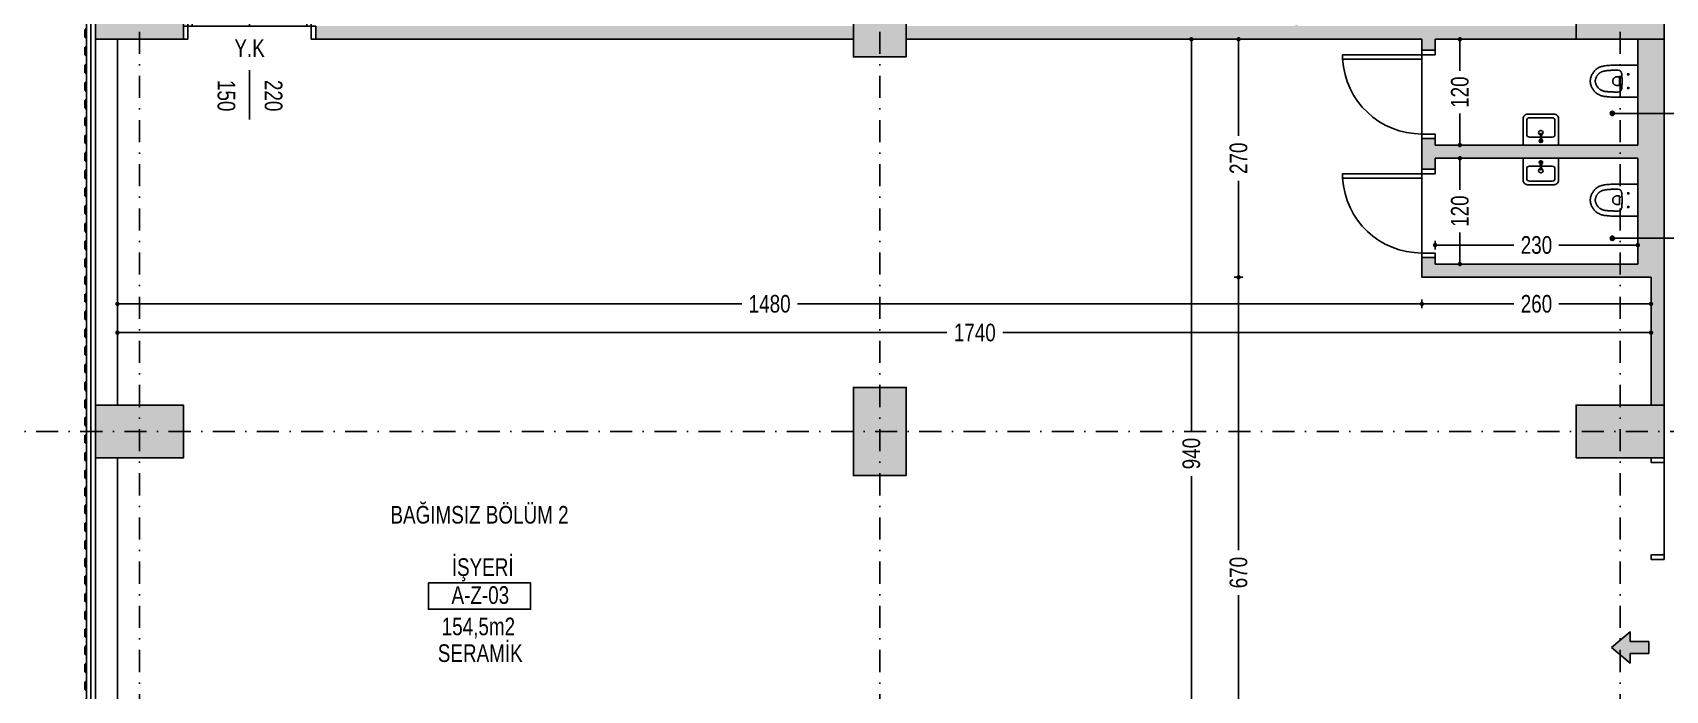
# Model space of a CAD drawing. Header units: centimetres. Extents: x 26569 to 160723, y -3143 to 14565.
# Drawn here: x 50768 to 52621, y 1745 to 2491 of the extents above; entities that cross this region are included whole.
import ezdxf
from ezdxf.enums import TextEntityAlignment as Align

# ---------------------------------------------------------------- set-up
doc = ezdxf.new("R2010")
doc.units = ezdxf.units.CM
doc.header["$LTSCALE"] = 100
doc.linetypes.add('DASHDOT2', pattern=[0.5, 0.25, -0.125, 0, -0.125])
for name, color, linetype in [('A-ANNO-DIMS', 187, 'Continuous'), ('A-ANNO-GRID', 155, 'DASHDOT2'), ('A-ANNO-IDEN', 50, 'Continuous'), ('A-ANNO-TEXT', 50, 'Continuous'), ('A-DOOR', 193, 'Continuous'), ('A-ELEV-01', 255, 'Continuous'), ('A-ELEV-03', 251, 'Continuous'), ('A-FLOR-FIXT', 146, 'Continuous'), ('A-GLAZ-FRME', 12, 'Continuous'), ('A-GLAZ-FULL', 130, 'Continuous'), ('A-WALL', 134, 'Continuous'), ('A-WALL-HTCH', 8, 'Continuous'), ('A-WALL-INSL', 249, 'Continuous'), ('A-WALL-SNWPNL', 200, 'Continuous'), ('A-WALL-STEL', 202, 'Continuous'), ('S-CONC', 5, 'Continuous'), ('S-HTCH', 8, 'Continuous')]:
    doc.layers.add(name, color=color, linetype=linetype)
doc.styles.add('Fields_100', font='act_simplex.shx', dxfattribs={"width": 0.8, "height": 20})
doc.linetypes.add('BATTING', pattern='A,0.00254,-2.54,[134,ltypeshp.shx,S=2.54,R=0,X=-2.54,Y=0],-5.08,[134,ltypeshp.shx,S=2.54,R=180,X=2.54,Y=0],-2.54', length=10.16254)
doc.dimstyles.new('FIELDS_100', dxfattribs={"dimscale": 0, "dimtxt": 20, "dimasz": 5, "dimexe": 5, "dimexo": 5, "dimgap": 5, "dimtad": 0, "dimdec": 0, "dimzin": 0, "dimdsep": 46, "dimtxsty": 'Fields_100', "dimblk": 'DOT', "dimcen": 0.09, "dimclrt": 50, "dimadec": 0, "dimazin": 0, "dimtfac": 1, "dimtdec": 0, "dimtix": 1, "dimtofl": 0, "dimtmove": 1, "dimatfit": 3, "dimfxl": 5, "dimfxlon": 1, "dimtolj": 1, "dimtzin": 0, "dimarcsym": 0})
pattern_1 = [(0, (47244.2896, 54361.0323), (3.175, 3.175), [3.175, -3.175])]

# ---------------------------------------------------------------- blocks, each defined once
blk = doc.blocks.new('_Dot')
at = {"color": 0, "linetype": 'ByBlock', "lineweight": -2}
blk.add_line((-0.5, 0), (-1, 0), dxfattribs=at)
at = {"color": 0, "linetype": 'ByBlock', "const_width": 0.5}
blk.add_lwpolyline([(-0.25, 0, 1), (0.25, 0, 1)], format="xyb", close=True, dxfattribs=at)
blk = doc.blocks.new('*D160')
at = {"layer": 'A-ANNO-DIMS', "color": 0, "lineweight": -2, "transparency": 16777216}
for p, q in [((49524.6, 7318.6), (49514.6, 7318.6)), ((49519.6, 7313.6), (49519.6, 4445.3)), ((49519.6, 1513.6), (49519.6, 4381.9)), ((49524.6, 1508.6), (49514.6, 1508.6))]:
    blk.add_line(p, q, dxfattribs=at)
at = {"layer": 'DEFPOINTS', "color": 0, "transparency": 16777216}
for p in [(49519.6, 7318.6), (50829.5, 7318.6), (50829.5, 1508.6)]:
    blk.add_point(p, dxfattribs=at)
at = {"layer": 'A-ANNO-DIMS', "color": 0, "lineweight": -2, "transparency": 16777216, "xscale": 5, "yscale": 5, "zscale": 5}
for p, rotation in [((49519.6, 7318.6), 90), ((49519.6, 1508.6), 270)]:
    blk.add_blockref('_Dot', p, dxfattribs=dict(at, rotation=rotation))
at = {"layer": 'A-ANNO-DIMS', "color": 50, "transparency": 16777216, "insert": (49519.6, 4413.6), "char_height": 20, "attachment_point": 5, "rotation": 90, "style": 'Fields_100'}
blk.add_mtext('\\A1;5810', dxfattribs=at)
blk = doc.blocks.new('Mahal kutusu_100')
at = {"color": 0}
blk.add_lwpolyline([(-58, 30), (58, 30), (58, 0), (-58, 0)], close=True, dxfattribs=at)
at = {"color": 0, "style": 'Fields_100', "width": 0.8}
for tag, p in [('MAHAL', (3.6, 37.9)), ('KOD', (0.9, 6.2)), ('ALAN', (-1.3, -29.4)), ('KAPLAMA', (0.8, -59.7))]:
    blk.add_attdef(tag, text='', height=20, dxfattribs=at).set_placement(p, align=Align.CENTER)
blk = doc.blocks.new('KLOZET')
at = {"linetype": 'Continuous'}
for p, q in [((-17.5, 36.9), (-17.3, 38.1)), ((-17.3, 38.1), (-17.1, 39.2)), ((-17.1, 39.2), (-16.8, 40.3)), ((-16.8, 40.3), (-16.5, 41.3)), ((-16.5, 41.3), (-16.1, 42.4)), ((-16.1, 42.4), (-15.7, 43.3)), ((-15.7, 43.3), (-15.3, 44.3)), ((-15.3, 44.3), (-14.8, 45.2)), ((-14.8, 45.2), (-14.3, 46)), ((-14.3, 46), (-13.7, 46.8)), ((-13.7, 46.8), (-13.1, 47.6)), ((-13.1, 47.6), (-12.4, 48.3)), ((-12.4, 48.3), (-11.7, 49)), ((-11.7, 49), (-11, 49.6)), ((-11.6, 37.3), (-11.7, 36.7)), ((-11.5, 37.7), (-11.6, 37.3)), ((-11.4, 38.2), (-11.5, 37.7)), ((-11.3, 38.6), (-11.4, 38.2)), ((-11.2, 39), (-11.3, 38.6)), ((-11.1, 39.4), (-11.2, 39)), ((-11, 39.8), (-11.1, 39.4)), ((-11, 49.6), (-10.3, 50.2)), ((-10.9, 40.2), (-11, 39.8)), ((-10.8, 40.5), (-10.9, 40.2)), ((-10.6, 40.8), (-10.8, 40.5)), ((-10.5, 41.1), (-10.6, 40.8)), ((-10.4, 41.4), (-10.5, 41.1)), ((-10.2, 41.7), (-10.4, 41.4)), ((-10.3, 50.2), (-9.6, 50.7)), ((-10.1, 42), (-10.2, 41.7)), ((-9.9, 42.2), (-10.1, 42)), ((-9.8, 42.5), (-9.9, 42.2)), ((-9.6, 42.7), (-9.8, 42.5)), ((-9.6, 50.7), (-8.8, 51.2)), ((-9.4, 43), (-9.6, 42.7)), ((-9.3, 43.2), (-9.4, 43)), ((-9.1, 43.5), (-9.3, 43.2)), ((-8.9, 43.7), (-9.1, 43.5)), ((-8.7, 44), (-8.9, 43.7)), ((-8.8, 51.2), (-8, 51.7)), ((-8.5, 44.2), (-8.7, 44)), ((-8.2, 44.4), (-8.5, 44.2)), ((-8, 44.7), (-8.2, 44.4)), ((-8, 51.7), (-7.2, 52.1)), ((-7.8, 44.9), (-8, 44.7)), ((-7.5, 45.1), (-7.8, 44.9)), ((-7.3, 45.3), (-7.5, 45.1)), ((-7, 45.5), (-7.3, 45.3)), ((-7.2, 52.1), (-6.4, 52.5)), ((-6.7, 45.8), (-7, 45.5)), ((-6.4, 46), (-6.7, 45.8)), ((-6.4, 52.5), (-5.6, 52.8)), ((-6.1, 46.2), (-6.4, 46)), ((-5.8, 46.4), (-6.1, 46.2)), ((-5.5, 46.5), (-5.8, 46.4)), ((-5.6, 52.8), (-4.8, 53.1)), ((-5.2, 46.7), (-5.5, 46.5)), ((-4.9, 46.9), (-5.2, 46.7)), ((-4.6, 47.1), (-4.9, 46.9)), ((-4.8, 53.1), (-4, 53.3)), ((-4.2, 47.2), (-4.6, 47.1)), ((-3.9, 47.3), (-4.2, 47.2)), ((-4, 53.3), (-3.2, 53.5)), ((-3.6, 47.5), (-3.9, 47.3)), ((-3.3, 47.6), (-3.6, 47.5)), ((-3, 47.7), (-3.3, 47.6)), ((-3.2, 53.5), (-2.3, 53.7)), ((-2.7, 47.8), (-3, 47.7)), ((-2.4, 47.9), (-2.7, 47.8)), ((-2.1, 48), (-2.4, 47.9)), ((-2.3, 53.7), (-1.5, 53.8)), ((-1.8, 48), (-2.1, 48)), ((-1.5, 48.1), (-1.8, 48)), ((-1.5, 53.8), (-0.7, 53.9)), ((-1.2, 48.1), (-1.5, 48.1)), ((-1, 48.2), (-1.2, 48.1)), ((-0.7, 48.2), (-1, 48.2)), ((-0.7, 53.9), (0, 53.9)), ((-0.5, 48.2), (-0.7, 48.2)), ((-0.2, 48.2), (-0.5, 48.2)), ((0, 48.2), (-0.2, 48.2)), ((0, 53.9), (0.7, 53.9)), ((0.5, 48.2), (0, 48.2)), ((1, 48.2), (0.5, 48.2)), ((0.7, 53.9), (1.5, 53.8)), ((1.5, 48.1), (1, 48.2)), ((1.5, 53.8), (2.3, 53.7)), ((2.1, 48), (1.5, 48.1)), ((2.6, 47.8), (2.1, 48)), ((2.3, 53.7), (3.2, 53.5)), ((3.2, 47.6), (2.6, 47.8)), ((3.2, 53.5), (4, 53.3)), ((3.7, 47.4), (3.2, 47.6)), ((4.3, 47.2), (3.7, 47.4)), ((4, 53.3), (4.8, 53.1)), ((4.9, 46.9), (4.3, 47.2)), ((4.8, 53.1), (5.6, 52.8)), ((5.4, 46.6), (4.9, 46.9)), ((6, 46.3), (5.4, 46.6)), ((5.6, 52.8), (6.4, 52.5)), ((6.5, 45.9), (6, 46.3)), ((6.4, 52.5), (7.2, 52.1)), ((7, 45.5), (6.5, 45.9)), ((7.5, 45.1), (7, 45.5)), ((7.2, 52.1), (8, 51.7)), ((8, 44.7), (7.5, 45.1)), ((8, 51.7), (8.8, 51.2)), ((8.4, 44.2), (8, 44.7)), ((8.9, 43.7), (8.4, 44.2)), ((8.8, 51.2), (9.6, 50.7)), ((9.3, 43.2), (8.9, 43.7)), ((9.6, 42.7), (9.3, 43.2)), ((9.6, 50.7), (10.3, 50.2)), ((10, 42.1), (9.6, 42.7)), ((10.3, 41.6), (10, 42.1)), ((10.3, 50.2), (11, 49.6)), ((10.6, 40.9), (10.3, 41.6)), ((10.8, 40.3), (10.6, 40.9)), ((11.1, 39.6), (10.8, 40.3)), ((11, 49.6), (11.7, 49)), ((11.3, 38.9), (11.1, 39.6)), ((11.4, 38.2), (11.3, 38.9)), ((11.6, 37.4), (11.4, 38.2)), ((11.7, 36.6), (11.6, 37.4)), ((11.7, 49), (12.4, 48.3)), ((12.4, 48.3), (13.1, 47.6)), ((13.1, 47.6), (13.7, 46.8)), ((13.7, 46.8), (14.3, 46)), ((14.3, 46), (14.8, 45.2)), ((14.8, 45.2), (15.3, 44.3)), ((15.3, 44.3), (15.7, 43.3)), ((15.7, 43.3), (16.1, 42.4)), ((16.1, 42.4), (16.5, 41.3)), ((16.5, 41.3), (16.8, 40.3)), ((16.8, 40.3), (17.1, 39.2)), ((17.1, 39.2), (17.3, 38.1)), ((17.3, 38.1), (17.5, 36.9)), ((-18.2, 23.7), (-18.1, 25.2)), ((-18.2, 22.2), (-18.2, 23.7)), ((-18.2, 20.6), (-18.2, 22.2)), ((-18.2, 17.4), (-18.2, 20.6)), ((-18.1, 28), (-18, 29.4)), ((-18.1, 26.6), (-18.1, 28)), ((-18.1, 25.2), (-18.1, 26.6)), ((-18, 30.7), (-17.9, 32)), ((-18, 29.4), (-18, 30.7)), ((-17.9, 32), (-17.8, 33.3)), ((-17.8, 33.3), (-17.7, 34.5)), ((-17.7, 34.5), (-17.6, 35.7)), ((-17.6, 35.7), (-17.5, 36.9)), ((-12.3, 27.9), (-12.4, 27)), ((-12.4, 27), (-12.4, 26.1)), ((-12.4, 26.1), (-12.4, 25.2)), ((-12.4, 25.2), (-12.4, 24.2)), ((-12.4, 24.2), (-12.4, 23.2)), ((-12.4, 23.2), (-12.4, 22.2)), ((-12.2, 31.1), (-12.3, 30.4)), ((-12.3, 30.4), (-12.3, 29.6)), ((-12.3, 29.6), (-12.3, 28.8)), ((-12.3, 28.8), (-12.3, 27.9)), ((-12.1, 32.6), (-12.2, 31.9)), ((-12.2, 31.9), (-12.2, 31.1)), ((-12, 33.9), (-12.1, 33.2)), ((-12.1, 33.2), (-12.1, 32.6)), ((-11.9, 35.1), (-12, 34.5)), ((-12, 34.5), (-12, 33.9)), ((-11.8, 35.7), (-11.9, 35.1)), ((-11.7, 36.7), (-11.8, 36.2)), ((-11.8, 36.2), (-11.8, 35.7)), ((-4.8, 24.3), (-4.9, 23.9)), ((-4.9, 23.9), (-4.9, 23.5)), ((-4.9, 23.5), (-4.8, 20.8)), ((-4.7, 25), (-4.8, 24.6)), ((-4.8, 24.6), (-4.8, 24.3)), ((-4.6, 25.3), (-4.7, 25)), ((-4.4, 25.6), (-4.6, 25.3)), ((-4.3, 25.9), (-4.4, 25.6)), ((-4.1, 26.2), (-4.3, 25.9)), ((-3.9, 26.5), (-4.1, 26.2)), ((-3.8, 26.8), (-3.9, 26.5)), ((-3.5, 27), (-3.8, 26.8)), ((-3.8, 20.8), (-2.1, 20.8)), ((-3.3, 27.2), (-3.5, 27)), ((-3.1, 27.4), (-3.3, 27.2)), ((-2.8, 27.6), (-3.1, 27.4)), ((-2.5, 27.8), (-2.8, 27.6)), ((-2.2, 28), (-2.5, 27.8)), ((-1.9, 28.1), (-2.2, 28)), ((-2.1, 20.8), (-0.4, 20.8)), ((-1.6, 28.2), (-1.9, 28.1)), ((-1.3, 28.3), (-1.6, 28.2)), ((-1, 28.4), (-1.3, 28.3)), ((-0.7, 28.5), (-1, 28.4)), ((-0.3, 28.5), (-0.7, 28.5)), ((-0.4, 20.8), (1.7, 20.8)), ((0, 28.5), (-0.3, 28.5)), ((0, 28.5), (0.3, 28.5)), ((0.3, 28.5), (0.7, 28.5)), ((0.7, 28.5), (1, 28.4)), ((1, 28.4), (1.3, 28.3)), ((1.3, 28.3), (1.6, 28.2)), ((1.6, 28.2), (1.9, 28.1)), ((1.7, 20.8), (3.4, 20.8)), ((1.9, 28.1), (2.2, 28)), ((2.2, 28), (2.5, 27.8)), ((2.5, 27.8), (2.8, 27.6)), ((2.8, 27.6), (3.1, 27.4)), ((3.1, 27.4), (3.3, 27.2)), ((3.3, 27.2), (3.5, 27)), ((3.4, 20.8), (3.8, 20.8)), ((3.5, 27), (3.8, 26.7)), ((3.8, 26.7), (4, 26.5)), ((4, 26.5), (4.1, 26.2)), ((4.1, 26.2), (4.3, 25.9)), ((4.3, 25.9), (4.5, 25.6)), ((4.5, 25.6), (4.6, 25.3)), ((4.6, 25.3), (4.7, 25)), ((4.7, 25), (4.8, 24.6)), ((4.8, 24.6), (4.8, 24.3)), ((4.8, 24.3), (4.9, 23.9)), ((4.9, 23.5), (4.8, 20.8)), ((4.9, 23.9), (4.9, 23.5)), ((11.8, 35.7), (11.7, 36.6)), ((11.9, 34.9), (11.8, 35.7)), ((12, 34), (11.9, 34.9)), ((12.1, 33.1), (12, 34)), ((12.2, 32.1), (12.1, 33.1)), ((12.2, 31.2), (12.2, 32.1)), ((12.3, 30.2), (12.2, 31.2)), ((12.3, 29.2), (12.3, 30.2)), ((12.3, 28.1), (12.3, 29.2)), ((12.4, 27), (12.3, 28.1)), ((12.4, 25.9), (12.4, 27)), ((12.4, 24.7), (12.4, 25.9)), ((12.4, 23.4), (12.4, 24.7)), ((12.4, 22.2), (12.4, 23.4)), ((17.5, 36.9), (17.6, 35.7)), ((17.6, 35.7), (17.7, 34.5)), ((17.7, 34.5), (17.8, 33.3)), ((17.8, 33.3), (17.9, 32)), ((17.9, 32), (18, 30.7)), ((18, 30.7), (18, 29.4)), ((18, 29.4), (18.1, 28)), ((18.1, 28), (18.1, 26.6)), ((18.1, 26.6), (18.1, 25.2)), ((18.1, 25.2), (18.2, 23.7)), ((18.2, 23.7), (18.2, 22.2)), ((18.2, 22.2), (18.2, 20.6)), ((18.2, 20.6), (18.2, 17.4)), ((-18.3, 0), (-18.2, 12.1)), ((-18.3, 0), (18.3, 0)), ((-18.2, 12.1), (-18.2, 17.4)), ((-9.2, 18.4), (-8.2, 18.3)), ((-8.2, 18.3), (-7.1, 18.2)), ((-7.1, 18.2), (-6.1, 18.1)), ((-6.1, 18.1), (-5.1, 18)), ((-5.1, 18), (-4.1, 18)), ((-4.1, 18), (-3.1, 17.9)), ((-3.1, 17.9), (-2, 17.9)), ((-2, 17.9), (-1, 17.9)), ((-1, 17.9), (0, 17.9)), ((0, 17.9), (1, 17.9)), ((1, 17.9), (2, 17.9)), ((2, 17.9), (3.1, 17.9)), ((3.1, 17.9), (4.1, 18)), ((4.1, 18), (5.1, 18)), ((5.1, 18), (6.1, 18.1)), ((6.1, 18.1), (7.1, 18.2)), ((7.1, 18.2), (8.2, 18.3)), ((8.2, 18.3), (9.2, 18.4)), ((18.2, 17.4), (18.2, 13.9)), ((18.2, 13.9), (18.3, 0))]:
    blk.add_line(p, q, dxfattribs=at)
at = {"lineweight": 0}
for p, q in [((-3.8, 20.8), (-4.8, 20.8)), ((3.8, 20.8), (4.8, 20.8))]:
    blk.add_line(p, q, dxfattribs=at)
at = {"ltscale": 3}
for p, q in [((-6.5, 10.9), (-9, 10.9)), ((-7.7, 12.2), (-7.7, 9.6)), ((9, 10.9), (6.5, 10.9)), ((7.7, 12.2), (7.7, 9.6))]:
    blk.add_line(p, q, dxfattribs=at)
at = {"linetype": 'Continuous'}
for centre in [(-7.7, 10.9), (7.7, 10.9)]:
    blk.add_circle(centre, 0.75, dxfattribs=at)
for centre, start, end in [((-8.7, 22.1), 179.5021, 262.9898), ((8.7, 22.1), 277.0095, 0.5028)]:
    blk.add_arc(centre, 3.72, start, end, dxfattribs=at)
blk = doc.blocks.new('KAPI_100')
at = {"layer": 'A-DOOR'}
blk.add_line((5, 15), (95, 15), dxfattribs=at)
blk.add_lwpolyline([(95, 15), (95, 105), (90, 105), (90, 15)], dxfattribs=at)
for points in [[(0, 0), (5, 0), (5, 15), (0, 15)], [(95, 0), (100, 0), (100, 15), (95, 15)]]:
    blk.add_lwpolyline(points, close=True, dxfattribs=at)
blk.add_arc((95, 15), 90, 93.1847, 180, dxfattribs=at)
blk = doc.blocks.new('KAPI 150')
at = {"layer": 'A-DOOR'}
blk.add_line((145, 15), (5, 15), dxfattribs=at)
for points in [[(5, 15), (5, 85), (10, 85), (10, 15)], [(145, 15), (145, 85), (140, 85), (140, 15)]]:
    blk.add_lwpolyline(points, dxfattribs=at)
for points in [[(5, 0), (0, 0), (0, 15), (5, 15)], [(150, 0), (145, 0), (145, 15), (150, 15)]]:
    blk.add_lwpolyline(points, close=True, dxfattribs=at)
for centre, start, end in [((5, 15), 0, 85.904), ((145, 15), 94.096, 180)]:
    blk.add_arc(centre, 70, start, end, dxfattribs=at)
blk = doc.blocks.new('AÇK_01')
at = {"color": 0}
blk.add_lwpolyline([(28, 0), (-28, 0)], dxfattribs=at)
at = {"color": 0, "style": 'Fields_100', "width": 0.8}
blk.add_attdef('A.Ç.K.01', text='', height=20, rotation=90, dxfattribs=at).set_placement((-53, 0), align=Align.MIDDLE_CENTER)
for tag, p in [('W', (1, 17.2)), ('H', (1, -36.3))]:
    blk.add_attdef(tag, text='', height=20, dxfattribs=at).set_placement(p, align=Align.CENTER)
blk = doc.blocks.new('*D272')
at = {"layer": 'A-ANNO-DIMS', "color": 0, "lineweight": -2, "transparency": 16777216}
for p, q in [((52141.5, 2483.6), (52131.5, 2483.6)), ((52136.5, 2478.6), (52136.5, 2374.2)), ((52136.5, 2218.6), (52136.5, 2323)), ((52141.5, 2213.6), (52131.5, 2213.6))]:
    blk.add_line(p, q, dxfattribs=at)
at = {"layer": 'DEFPOINTS', "color": 0, "transparency": 16777216}
for p in [(52344.5, 2483.6), (52136.5, 2213.6), (52344.5, 2213.6)]:
    blk.add_point(p, dxfattribs=at)
at = {"layer": 'A-ANNO-DIMS', "color": 0, "lineweight": -2, "transparency": 16777216, "xscale": 5, "yscale": 5, "zscale": 5}
for p, rotation in [((52136.5, 2483.6), 90), ((52136.5, 2213.6), 270)]:
    blk.add_blockref('_Dot', p, dxfattribs=dict(at, rotation=rotation))
at = {"layer": 'A-ANNO-DIMS', "color": 50, "transparency": 16777216, "insert": (52136.5, 2348.6), "char_height": 20, "attachment_point": 5, "rotation": 90, "style": 'Fields_100'}
blk.add_mtext('\\A1;270', dxfattribs=at)
blk = doc.blocks.new('*D273')
at = {"layer": 'A-ANNO-DIMS', "color": 0, "lineweight": -2, "transparency": 16777216}
for p, q in [((52141.5, 2213.6), (52131.5, 2213.6)), ((52136.5, 2208.6), (52136.5, 1904.2)), ((52136.5, 1548.6), (52136.5, 1853)), ((52141.5, 1543.6), (52131.5, 1543.6))]:
    blk.add_line(p, q, dxfattribs=at)
at = {"layer": 'DEFPOINTS', "color": 0, "transparency": 16777216}
for p in [(52344.5, 2213.6), (52136.5, 1543.6), (52519.5, 1543.6)]:
    blk.add_point(p, dxfattribs=at)
at = {"layer": 'A-ANNO-DIMS', "color": 0, "lineweight": -2, "transparency": 16777216, "xscale": 5, "yscale": 5, "zscale": 5}
for p, rotation in [((52136.5, 2213.6), 90), ((52136.5, 1543.6), 270)]:
    blk.add_blockref('_Dot', p, dxfattribs=dict(at, rotation=rotation))
at = {"layer": 'A-ANNO-DIMS', "color": 50, "transparency": 16777216, "insert": (52136.5, 1878.6), "char_height": 20, "attachment_point": 5, "rotation": 90, "style": 'Fields_100'}
blk.add_mtext('\\A1;670', dxfattribs=at)
blk = doc.blocks.new('*D79')
at = {"layer": 'A-ANNO-DIMS', "color": 0, "lineweight": -2, "transparency": 16777216}
for p, q in [((52088, 2483.6), (52078, 2483.6)), ((52083, 2478.6), (52083, 2039.2)), ((52083, 1548.6), (52083, 1988)), ((52088, 1543.6), (52078, 1543.6))]:
    blk.add_line(p, q, dxfattribs=at)
at = {"layer": 'DEFPOINTS', "color": 0, "transparency": 16777216}
for p in [(52344.5, 2483.6), (52083, 1543.6), (52519.5, 1543.6)]:
    blk.add_point(p, dxfattribs=at)
at = {"layer": 'A-ANNO-DIMS', "color": 0, "lineweight": -2, "transparency": 16777216, "xscale": 5, "yscale": 5, "zscale": 5}
for p, rotation in [((52083, 2483.6), 90), ((52083, 1543.6), 270)]:
    blk.add_blockref('_Dot', p, dxfattribs=dict(at, rotation=rotation))
at = {"layer": 'A-ANNO-DIMS', "color": 50, "transparency": 16777216, "insert": (52083, 2013.6), "char_height": 20, "attachment_point": 5, "rotation": 90, "style": 'Fields_100'}
blk.add_mtext('\\A1;940', dxfattribs=at)
blk = doc.blocks.new('*D221')
at = {"layer": 'A-ANNO-DIMS', "color": 0, "lineweight": -2, "transparency": 16777216}
for p, q in [((52359.5, 2245.1), (52359.5, 2255.1)), ((52364.5, 2250.1), (52448.9, 2250.1)), ((52584.5, 2250.1), (52500, 2250.1)), ((52589.5, 2245.1), (52589.5, 2255.1))]:
    blk.add_line(p, q, dxfattribs=at)
at = {"layer": 'DEFPOINTS', "color": 0, "transparency": 16777216}
for p in [(52589.5, 2250.1), (52359.5, 2228.6), (52589.5, 2228.6)]:
    blk.add_point(p, dxfattribs=at)
at = {"layer": 'A-ANNO-DIMS', "color": 0, "lineweight": -2, "transparency": 16777216, "xscale": 5, "yscale": 5, "zscale": 5, "rotation": 180}
blk.add_blockref('_Dot', (52359.5, 2250.1), dxfattribs=at)
at = {"layer": 'A-ANNO-DIMS', "color": 0, "lineweight": -2, "transparency": 16777216, "xscale": 5, "yscale": 5, "zscale": 5}
blk.add_blockref('_Dot', (52589.5, 2250.1), dxfattribs=at)
at = {"layer": 'A-ANNO-DIMS', "color": 50, "transparency": 16777216, "insert": (52474.5, 2250.1), "char_height": 20, "attachment_point": 5, "style": 'Fields_100'}
blk.add_mtext('\\A1;230', dxfattribs=at)
blk = doc.blocks.new('*D70')
at = {"layer": 'A-ANNO-DIMS', "color": 0, "lineweight": -2, "transparency": 16777216}
for p, q in [((52382.6, 2348.6), (52392.6, 2348.6)), ((52387.6, 2343.6), (52387.6, 2312.6)), ((52387.6, 2233.6), (52387.6, 2264.5)), ((52382.6, 2228.6), (52392.6, 2228.6))]:
    blk.add_line(p, q, dxfattribs=at)
at = {"layer": 'DEFPOINTS', "color": 0, "transparency": 16777216}
for p in [(52359.5, 2348.6), (52387.6, 2348.6), (52359.5, 2228.6)]:
    blk.add_point(p, dxfattribs=at)
at = {"layer": 'A-ANNO-DIMS', "color": 0, "lineweight": -2, "transparency": 16777216, "xscale": 5, "yscale": 5, "zscale": 5}
for p, rotation in [((52387.6, 2348.6), 90), ((52387.6, 2228.6), 270)]:
    blk.add_blockref('_Dot', p, dxfattribs=dict(at, rotation=rotation))
at = {"layer": 'A-ANNO-DIMS', "color": 50, "transparency": 16777216, "insert": (52387.6, 2288.6), "char_height": 20, "attachment_point": 5, "rotation": 90, "style": 'Fields_100'}
blk.add_mtext('\\A1;120', dxfattribs=at)
blk = doc.blocks.new('*D222')
at = {"layer": 'A-ANNO-DIMS', "color": 0, "lineweight": -2, "transparency": 16777216}
for p, q in [((52382.6, 2483.6), (52392.6, 2483.6)), ((52387.6, 2478.6), (52387.6, 2447.6)), ((52387.6, 2368.6), (52387.6, 2399.5)), ((52382.6, 2363.6), (52392.6, 2363.6))]:
    blk.add_line(p, q, dxfattribs=at)
at = {"layer": 'DEFPOINTS', "color": 0, "transparency": 16777216}
for p in [(52359.5, 2483.6), (52387.6, 2483.6), (52359.5, 2363.6)]:
    blk.add_point(p, dxfattribs=at)
at = {"layer": 'A-ANNO-DIMS', "color": 0, "lineweight": -2, "transparency": 16777216, "xscale": 5, "yscale": 5, "zscale": 5}
for p, rotation in [((52387.6, 2483.6), 90), ((52387.6, 2363.6), 270)]:
    blk.add_blockref('_Dot', p, dxfattribs=dict(at, rotation=rotation))
at = {"layer": 'A-ANNO-DIMS', "color": 50, "transparency": 16777216, "insert": (52387.6, 2423.6), "char_height": 20, "attachment_point": 5, "rotation": 90, "style": 'Fields_100'}
blk.add_mtext('\\A1;120', dxfattribs=at)
blk = doc.blocks.new('*D223')
at = {"layer": 'A-ANNO-DIMS', "color": 0, "lineweight": -2, "transparency": 16777216}
for p, q in [((52344.5, 2188.4), (52344.5, 2178.4)), ((52604.5, 2188.4), (52604.5, 2178.4)), ((52349.5, 2183.4), (52448.9, 2183.4)), ((52599.5, 2183.4), (52500, 2183.4))]:
    blk.add_line(p, q, dxfattribs=at)
at = {"layer": 'DEFPOINTS', "color": 0, "transparency": 16777216}
for p in [(52344.5, 2213.6), (52604.5, 2213.6), (52344.5, 2183.4)]:
    blk.add_point(p, dxfattribs=at)
at = {"layer": 'A-ANNO-DIMS', "color": 0, "lineweight": -2, "transparency": 16777216, "xscale": 5, "yscale": 5, "zscale": 5, "rotation": 180}
blk.add_blockref('_Dot', (52344.5, 2183.4), dxfattribs=at)
at = {"layer": 'A-ANNO-DIMS', "color": 0, "lineweight": -2, "transparency": 16777216, "xscale": 5, "yscale": 5, "zscale": 5}
blk.add_blockref('_Dot', (52604.5, 2183.4), dxfattribs=at)
at = {"layer": 'A-ANNO-DIMS', "color": 50, "transparency": 16777216, "insert": (52474.5, 2183.4), "char_height": 20, "attachment_point": 5, "style": 'Fields_100'}
blk.add_mtext('\\A1;260', dxfattribs=at)
blk = doc.blocks.new('*D224')
at = {"layer": 'A-ANNO-DIMS', "color": 0, "lineweight": -2, "transparency": 16777216}
for p, q in [((50864.5, 2188.4), (50864.5, 2178.4)), ((52344.5, 2188.4), (52344.5, 2178.4)), ((50869.5, 2183.4), (51572.8, 2183.4)), ((52339.5, 2183.4), (51636.1, 2183.4))]:
    blk.add_line(p, q, dxfattribs=at)
at = {"layer": 'DEFPOINTS', "color": 0, "transparency": 16777216}
for p in [(50864.5, 2483.6), (52344.5, 2213.6), (50864.5, 2183.4)]:
    blk.add_point(p, dxfattribs=at)
at = {"layer": 'A-ANNO-DIMS', "color": 0, "lineweight": -2, "transparency": 16777216, "xscale": 5, "yscale": 5, "zscale": 5, "rotation": 180}
blk.add_blockref('_Dot', (50864.5, 2183.4), dxfattribs=at)
at = {"layer": 'A-ANNO-DIMS', "color": 0, "lineweight": -2, "transparency": 16777216, "xscale": 5, "yscale": 5, "zscale": 5}
blk.add_blockref('_Dot', (52344.5, 2183.4), dxfattribs=at)
at = {"layer": 'A-ANNO-DIMS', "color": 50, "transparency": 16777216, "insert": (51604.5, 2183.4), "char_height": 20, "attachment_point": 5, "style": 'Fields_100'}
blk.add_mtext('\\A1;1480', dxfattribs=at)
blk = doc.blocks.new('*D71')
at = {"layer": 'A-ANNO-DIMS', "color": 0, "lineweight": -2, "transparency": 16777216}
for p, q in [((50864.5, 2155.8), (50864.5, 2145.8)), ((50869.5, 2150.8), (51805.6, 2150.8)), ((52599.5, 2150.8), (51868.9, 2150.8)), ((52604.5, 2155.8), (52604.5, 2145.8))]:
    blk.add_line(p, q, dxfattribs=at)
at = {"layer": 'DEFPOINTS', "color": 0, "transparency": 16777216}
for p in [(50864.5, 2483.6), (52604.5, 2213.6), (50864.5, 2150.8)]:
    blk.add_point(p, dxfattribs=at)
at = {"layer": 'A-ANNO-DIMS', "color": 0, "lineweight": -2, "transparency": 16777216, "xscale": 5, "yscale": 5, "zscale": 5, "rotation": 180}
blk.add_blockref('_Dot', (50864.5, 2150.8), dxfattribs=at)
at = {"layer": 'A-ANNO-DIMS', "color": 0, "lineweight": -2, "transparency": 16777216, "xscale": 5, "yscale": 5, "zscale": 5}
blk.add_blockref('_Dot', (52604.5, 2150.8), dxfattribs=at)
at = {"layer": 'A-ANNO-DIMS', "color": 50, "transparency": 16777216, "insert": (51837.2, 2150.8), "char_height": 20, "attachment_point": 5, "style": 'Fields_100'}
blk.add_mtext('\\A1;1740', dxfattribs=at)
blk = doc.blocks.new('*U24')
at = {"layer": 'A-WALL-SNWPNL'}
blk.add_lwpolyline([(50, 1), (42, 1), (40, -1), (32, -1), (30, 1), (22, 1), (20, -1), (12, -1), (10, 1), (2, 1), (0, -1), (-8, -1), (-10, 1), (-18, 1), (-20, -1), (-28, -1), (-30, 1), (-38, 1), (-40, -1), (-48, -1), (-50, 1)], dxfattribs=at)
blk = doc.blocks.new('*U25')
at = {"layer": 'A-WALL-STEL', "color": 0, "linetype": 'ByBlock', "lineweight": -2, "transparency": 16777216}
for p in [(0, 0), (100, 0), (200, 0), (300, 0), (400, 0), (500, 0), (600, 0), (700, 0), (800, 0), (900, 0), (1000, 0)]:
    blk.add_blockref('*U24', p, dxfattribs=at)

msp = doc.modelspace()

# ---------------------------------------------------------------- hatches: boundary and pattern name
at = {"layer": 'A-ANNO-IDEN'}
h = msp.add_hatch(color=256, dxfattribs=at)
h.dxf.hatch_style = 1
edge = h.paths.add_edge_path()
edge.add_arc((52560.62, 2399.46), 2.5, 180, 540)
h = msp.add_hatch(color=256, dxfattribs=at)
h.dxf.hatch_style = 1
edge = h.paths.add_edge_path()
edge.add_arc((52560.62, 2257.82), 2.5, 180, 540)
at = {"layer": 'A-ANNO-TEXT'}
h = msp.add_hatch(color=256, dxfattribs=at)
h.dxf.hatch_style = 1
h.paths.add_polyline_path([(52559.67, 1793.59), (52580.83, 1811.3), (52580.83, 1800.33), (52601.98, 1800.33), (52601.98, 1786.86), (52580.83, 1786.86), (52580.83, 1775.89)])
at = {"layer": 'A-WALL-HTCH'}
h = msp.add_hatch(dxfattribs=at)
h.set_pattern_fill('DASH', color=256)
h.set_pattern_definition(pattern_1)
h.paths.add_polyline_path([(51699.48, 2498.59), (51089.48, 2498.59), (51089.48, 2483.59), (51699.48, 2483.59)])
h = msp.add_hatch(dxfattribs=at)
h.set_pattern_fill('DASH', color=256)
h.set_pattern_definition(pattern_1)
edge = h.paths.add_edge_path()
edge.add_spline(control_points=[(52302.01, 2498.59), (52302.01, 2498.59), (52302.01, 2498.59), (52302.01, 2498.59)], knot_values=[0.3999836, 0.3999836, 0.3999836, 0.3999836, 0.4, 0.4, 0.4, 0.4], degree=3, periodic=0)
edge.add_spline(control_points=[(52302.01, 2498.59), (52302.01, 2498.59), (52302.01, 2498.59), (52283.39, 2498.59), (52283.39, 2498.59)], knot_values=[0.4, 0.4, 0.4, 0.4, 0.45, 0.5, 0.5, 0.5, 0.5], degree=3, periodic=0)
edge.add_spline(control_points=[(52283.39, 2498.59), (52283.39, 2498.59), (52283.39, 2498.59), (52264.76, 2498.59), (52264.76, 2498.59), (52264.76, 2498.59), (52264.76, 2498.59), (52264.76, 2498.59)], knot_values=[0.500001, 0.500001, 0.500001, 0.500001, 0.55, 0.6, 0.6, 0.6, 0.6012857, 0.6012857, 0.6012857, 0.6012857], degree=3, periodic=0)
edge.add_line((52267.06, 2498.59), (52203.83, 2498.59))
edge.add_spline(control_points=[(52195.42, 2498.59), (52195.42, 2498.58), (52195.42, 2498.57), (52195.42, 2498.57), (52195.42, 2498.57), (52203.83, 2498.57), (52203.83, 2498.57), (52203.83, 2498.57), (52203.83, 2498.57), (52203.83, 2500.32), (52203.83, 2500.32), (52203.83, 2500.32)], knot_values=[0.66667, 0.66667, 0.66667, 0.66667, 0.678686, 0.678686, 0.678686, 0.7620193, 0.8453526, 0.8453526, 0.8453526, 0.928686, 1.012016, 1.012016, 1.012016, 1.012016], degree=3, periodic=0)
edge.add_line((52198.16, 2498.57), (52121.28, 2498.57))
edge.add_spline(control_points=[(52123.54, 2498.59), (52123.54, 2498.58), (52123.54, 2498.57), (52123.54, 2498.57), (52123.54, 2498.57), (52115.12, 2498.57), (52115.12, 2498.57), (52115.12, 2498.57), (52115.12, 2498.57), (52115.12, 2500.32), (52115.12, 2500.32), (52115.12, 2500.32)], knot_values=[0.66667, 0.66667, 0.66667, 0.66667, 0.678686, 0.678686, 0.678686, 0.7620193, 0.8453526, 0.8453526, 0.8453526, 0.928686, 1.012016, 1.012016, 1.012016, 1.012016], degree=3, periodic=0)
edge.add_line((52115.12, 2498.57), (51759.48, 2498.59))
edge.add_line((51759.48, 2498.59), (51759.48, 2483.59))
edge.add_line((51759.48, 2483.59), (52344.48, 2483.59))
edge.add_line((52344.48, 2483.59), (52344.48, 2471.09))
edge.add_line((52344.48, 2471.09), (52359.48, 2471.09))
edge.add_line((52359.48, 2471.09), (52359.48, 2483.59))
edge.add_line((52359.48, 2483.59), (52519.48, 2483.59))
edge.add_line((52519.48, 2483.59), (52519.48, 2498.59))
edge.add_line((52519.48, 2498.59), (52302.01, 2498.59))
h = msp.add_hatch(dxfattribs=at)
h.set_pattern_fill('DASH', color=256)
h.set_pattern_definition([(0, (47244.2896, 54356.0323), (3.175, 3.175), [3.175, -3.175])])
h.paths.add_polyline_path([(52619.48, 2483.59), (52589.48, 2483.59), (52589.48, 2363.59), (52359.48, 2363.59), (52359.48, 2371.09), (52344.48, 2371.09), (52344.48, 2336.09), (52359.48, 2336.09), (52359.48, 2348.59), (52589.48, 2348.59), (52589.48, 2228.59), (52359.48, 2228.59), (52359.48, 2236.09), (52344.48, 2236.09), (52344.48, 2213.59), (52604.48, 2213.59), (52604.48, 2063.59), (52619.48, 2063.59), (52619.48, 2218.59)])
at = {"layer": 'S-HTCH'}
h = msp.add_hatch(dxfattribs=at)
h.set_pattern_fill('ANSI33', color=256)
h.set_pattern_definition([(45, (47244.2896, 5721.5606), (-4.490128, 4.490128), []), (45, (47248.78, 5721.5606), (-4.490128, 4.490128), [3.175, -1.5875])])
h.paths.add_polyline_path([(51759.48, 2938.59), (51699.48, 2938.59), (51699.48, 3038.59), (51759.48, 3038.59)])
h.paths.add_polyline_path([(50839.48, 2958.59), (50839.48, 3018.59), (50939.48, 3018.59), (50939.48, 2958.59)])
h.paths.add_polyline_path([(52519.48, 2958.59), (52519.48, 3018.59), (52619.48, 3018.59), (52619.48, 2958.59)])
h.paths.add_polyline_path([(51759.48, 1988.59), (51699.48, 1988.59), (51699.48, 2088.59), (51759.48, 2088.59)])
h.paths.add_polyline_path([(51759.48, 2463.59), (51699.48, 2463.59), (51699.48, 2563.59), (51759.48, 2563.59)])
h.paths.add_polyline_path([(51759.48, 3888.59), (51699.48, 3888.59), (51699.48, 3988.59), (51759.48, 3988.59)])
h.paths.add_polyline_path([(51759.48, 4363.59), (51699.48, 4363.59), (51699.48, 4463.59), (51759.48, 4463.59)])
h.paths.add_polyline_path([(51759.48, 4838.59), (51699.48, 4838.59), (51699.48, 4938.59), (51759.48, 4938.59)])
h.paths.add_polyline_path([(51759.48, 5788.59), (51699.48, 5788.59), (51699.48, 5888.59), (51759.48, 5888.59)])
h.paths.add_polyline_path([(51759.48, 6263.59), (51699.48, 6263.59), (51699.48, 6363.59), (51759.48, 6363.59)])
h.paths.add_polyline_path([(51759.48, 6738.59), (51699.48, 6738.59), (51699.48, 6838.59), (51759.48, 6838.59)])
h.paths.add_polyline_path([(50839.48, 1518.59), (50839.48, 1578.59), (50939.48, 1578.59), (50939.48, 1518.59)])
h.paths.add_polyline_path([(51679.48, 1518.59), (51679.48, 1578.59), (51779.48, 1578.59), (51779.48, 1518.59)])
h.paths.add_polyline_path([(52519.48, 1518.59), (52519.48, 1578.59), (52619.48, 1578.59), (52619.48, 1518.59)])
h.paths.add_polyline_path([(50839.48, 2008.59), (50839.48, 2068.59), (50939.48, 2068.59), (50939.48, 2008.59)])
h.paths.add_polyline_path([(52519.48, 2008.59), (52519.48, 2068.59), (52619.48, 2068.59), (52619.48, 2008.59)])
h.paths.add_polyline_path([(50839.48, 2483.59), (50839.48, 2543.59), (50939.48, 2543.59), (50939.48, 2483.59)])
h.paths.add_polyline_path([(52519.48, 2483.59), (52519.48, 2543.59), (52619.48, 2543.59), (52619.48, 2483.59)])
h.paths.add_polyline_path([(50839.48, 3433.59), (50839.48, 3493.59), (50939.48, 3493.59), (50939.48, 3433.59)])
h.paths.add_polyline_path([(51679.48, 3433.59), (51679.48, 3493.59), (51779.48, 3493.59), (51779.48, 3433.59)])
h.paths.add_polyline_path([(52519.48, 3433.59), (52519.48, 3493.59), (52619.48, 3493.59), (52619.48, 3433.59)])
h.paths.add_polyline_path([(50839.48, 3908.59), (50839.48, 3968.59), (50939.48, 3968.59), (50939.48, 3908.59)])
h.paths.add_polyline_path([(52519.48, 3908.59), (52519.48, 3968.59), (52619.48, 3968.59), (52619.48, 3908.59)])
h.paths.add_polyline_path([(50839.48, 4383.59), (50839.48, 4443.59), (50939.48, 4443.59), (50939.48, 4383.59)])
h.paths.add_polyline_path([(52519.48, 4383.59), (52519.48, 4443.59), (52619.48, 4443.59), (52619.48, 4383.59)])
h.paths.add_polyline_path([(50839.48, 4858.59), (50839.48, 4918.59), (50939.48, 4918.59), (50939.48, 4858.59)])
h.paths.add_polyline_path([(52519.48, 4858.59), (52519.48, 4918.59), (52619.48, 4918.59), (52619.48, 4858.59)])
h.paths.add_polyline_path([(50839.48, 5333.59), (50839.48, 5393.59), (50939.48, 5393.59), (50939.48, 5333.59)])
h.paths.add_polyline_path([(51679.48, 5333.59), (51679.48, 5393.59), (51779.48, 5393.59), (51779.48, 5333.59)])
h.paths.add_polyline_path([(52519.48, 5333.59), (52519.48, 5393.59), (52619.48, 5393.59), (52619.48, 5333.59)])
h.paths.add_polyline_path([(50839.48, 5808.59), (50839.48, 5868.59), (50939.48, 5868.59), (50939.48, 5808.59)])
h.paths.add_polyline_path([(52519.48, 5808.59), (52519.48, 5868.59), (52619.48, 5868.59), (52619.48, 5808.59)])
h.paths.add_polyline_path([(50839.48, 6283.59), (50839.48, 6343.59), (50939.48, 6343.59), (50939.48, 6283.59)])
h.paths.add_polyline_path([(52519.48, 6283.59), (52519.48, 6343.59), (52619.48, 6343.59), (52619.48, 6283.59)])
h.paths.add_polyline_path([(50839.48, 6758.59), (50839.48, 6818.59), (50939.48, 6818.59), (50939.48, 6758.59)])
h.paths.add_polyline_path([(52519.48, 6758.59), (52519.48, 6818.59), (52619.48, 6818.59), (52619.48, 6758.59)])
h.paths.add_polyline_path([(50839.48, 7248.59), (50839.48, 7308.59), (50939.48, 7308.59), (50939.48, 7248.59)])
h.paths.add_polyline_path([(51679.48, 7248.59), (51679.48, 7308.59), (51779.48, 7308.59), (51779.48, 7248.59)])
h.paths.add_polyline_path([(52519.48, 7248.59), (52519.48, 7308.59), (52619.48, 7308.59), (52619.48, 7248.59)])

# ---------------------------------------------------------------- linework, layer by layer
at = {"layer": 'A-ANNO-GRID'}
for p, q in [((50889.48, 8203.59), (50889.48, 1408.59)), ((51729.48, 8203.59), (51729.48, 1408.59)), ((52569.48, 8203.59), (52569.48, 1408.59)), ((49419.63, 2038.59), (71224.48, 2038.59))]:
    msp.add_line(p, q, dxfattribs=at)
at = {"layer": 'A-ANNO-IDEN'}
for points in [[(52711.88, 2399.46), (52563.12, 2399.46)], [(52711.88, 2257.82), (52563.12, 2257.82)]]:
    msp.add_lwpolyline(points, dxfattribs=at)
for centre in [(52560.62, 2399.46), (52560.62, 2257.82)]:
    msp.add_circle(centre, 2.5, dxfattribs=at)
at = {"layer": 'A-ANNO-TEXT'}
msp.add_lwpolyline([(52559.67, 1793.59), (52580.83, 1811.3), (52580.83, 1800.33), (52601.98, 1800.33), (52601.98, 1786.86), (52580.83, 1786.86), (52580.83, 1775.89)], close=True, dxfattribs=at)
at = {"layer": 'A-ELEV-01'}
for p, q in [((50864.48, 2483.59), (50864.48, 2068.59)), ((50864.48, 2008.59), (50864.48, 1578.59))]:
    msp.add_line(p, q, dxfattribs=at)
at = {"layer": 'A-ELEV-03'}
msp.add_line((50829.48, 1518.59), (50829.48, 2676.09), dxfattribs=at)
at = {"layer": 'A-FLOR-FIXT'}
for p, q in [((52463.48, 2391.59), (52463.48, 2375.59)), ((52492.48, 2394.59), (52466.48, 2394.59)), ((52495.48, 2375.59), (52495.48, 2391.59)), ((52466.48, 2372.59), (52479.04, 2372.59)), ((52480.04, 2372.59), (52492.48, 2372.59)), ((52463.48, 2325.59), (52463.48, 2336.59)), ((52466.48, 2339.59), (52479.04, 2339.59)), ((52480.04, 2339.59), (52492.48, 2339.59)), ((52495.48, 2336.59), (52495.48, 2325.59)), ((52492.48, 2322.59), (52466.48, 2322.59))]:
    msp.add_line(p, q, dxfattribs=at)
for points in [[(52499.48, 2363.59), (52499.48, 2393.59, 0.4142136), (52494.48, 2398.59), (52464.48, 2398.59, 0.4142136), (52459.48, 2393.59), (52459.48, 2363.59)], [(52480.04, 2368.37), (52480.04, 2376.37, 1), (52479.04, 2376.37), (52479.04, 2368.37, 1)], [(52499.48, 2348.59), (52499.48, 2323.59, -0.4142136), (52494.48, 2318.59), (52464.48, 2318.59, -0.4142136), (52459.48, 2323.59), (52459.48, 2348.59)], [(52480.04, 2343.82), (52480.04, 2335.82, -1), (52479.04, 2335.82), (52479.04, 2343.82, -1)]]:
    msp.add_lwpolyline(points, format="xyb", close=True, dxfattribs=at)
for centre, radius, start, end in [((52466.48, 2391.59), 3, 90, 180), ((52492.48, 2391.59), 3, 0, 90), ((52466.48, 2375.59), 3, 180, 270), ((52479.48, 2377.59), 2.5, 283.01407, 259.93241), ((52492.48, 2375.59), 3, 270, 0), ((52479.54, 2368.37), 2, 104.47751, 75.52249), ((52466.48, 2336.59), 3, 90, 180), ((52479.48, 2334.59), 2.5, 100.06759, 76.98593), ((52479.54, 2343.82), 2, 284.47751, 255.52249), ((52492.48, 2336.59), 3, 0, 90), ((52466.48, 2325.59), 3, 180, 270), ((52492.48, 2325.59), 3, 270, 0)]:
    msp.add_arc(centre, radius, start, end, dxfattribs=at)
at = {"layer": 'A-GLAZ-FRME'}
for points in [[(52619.48, 2003.59), (52619.48, 2008.59), (52604.48, 2008.59), (52604.48, 2003.59)], [(52619.48, 1893.59), (52619.48, 1898.59), (52604.48, 1898.59), (52604.48, 1893.59)]]:
    msp.add_lwpolyline(points, close=True, dxfattribs=at)
at = {"layer": 'A-GLAZ-FULL'}
msp.add_line((52619.48, 1893.59), (52619.48, 2003.59), dxfattribs=at)
at = {"layer": 'A-WALL'}
for p, q in [((50939.48, 2498.59), (50939.48, 2483.59)), ((51089.48, 2498.59), (51089.48, 2483.59)), ((51699.48, 2483.59), (51089.48, 2483.59)), ((51759.48, 2483.59), (51759.48, 2498.59)), ((51759.48, 2483.59), (52344.48, 2483.59)), ((52344.48, 2471.09), (52344.48, 2483.59)), ((52359.48, 2483.59), (52519.48, 2483.59)), ((52359.48, 2471.09), (52359.48, 2483.59)), ((52519.48, 2483.59), (52519.48, 2498.59)), ((52589.48, 2363.59), (52589.48, 2483.59)), ((52619.48, 2483.59), (52619.48, 2213.59)), ((52359.48, 2471.09), (52344.48, 2471.09)), ((52344.48, 2336.09), (52344.48, 2371.09)), ((52359.48, 2371.09), (52344.48, 2371.09)), ((52359.48, 2363.59), (52359.48, 2371.09)), ((52359.48, 2363.59), (52589.48, 2363.59)), ((52359.48, 2336.09), (52344.48, 2336.09)), ((52359.48, 2336.09), (52359.48, 2348.59)), ((52344.48, 2213.59), (52344.48, 2236.09)), ((52359.48, 2236.09), (52344.48, 2236.09)), ((52359.48, 2228.59), (52359.48, 2236.09))]:
    msp.add_line(p, q, dxfattribs=at)
for points in [[(52359.48, 2348.59), (52589.48, 2348.59), (52589.48, 2228.59), (52359.48, 2228.59)], [(52344.48, 2213.59), (52604.48, 2213.59), (52604.48, 2068.59)], [(52619.48, 2213.59), (52619.48, 2068.59)]]:
    msp.add_lwpolyline(points, dxfattribs=at)
at = {"layer": 'A-WALL-INSL', "linetype": 'BATTING', "ltscale": 0.005}
msp.add_lwpolyline([(50834.48, 1518.59), (50834.48, 2676.09)], dxfattribs=at)
at = {"layer": 'A-WALL-SNWPNL'}
for p, q in [((50839.48, 2068.59), (50839.48, 2483.59)), ((50839.48, 1518.59), (50839.48, 2008.59))]:
    msp.add_line(p, q, dxfattribs=at)
at = {"layer": 'S-CONC'}
for points in [[(51759.48, 2463.59), (51699.48, 2463.59), (51699.48, 2563.59), (51759.48, 2563.59)], [(50839.48, 2483.59), (50839.48, 2543.59), (50939.48, 2543.59), (50939.48, 2483.59)], [(52519.48, 2483.59), (52519.48, 2543.59), (52619.48, 2543.59), (52619.48, 2483.59)], [(51759.48, 1988.59), (51699.48, 1988.59), (51699.48, 2088.59), (51759.48, 2088.59)], [(50839.48, 2008.59), (50839.48, 2068.59), (50939.48, 2068.59), (50939.48, 2008.59)], [(52519.48, 2008.59), (52519.48, 2068.59), (52619.48, 2068.59), (52619.48, 2008.59)]]:
    msp.add_lwpolyline(points, close=True, dxfattribs=at)

# ---------------------------------------------------------------- block references
at = {"layer": 'A-ANNO-IDEN'}
msp.add_blockref('Mahal kutusu_100', (51275.36, 1836.9), dxfattribs=at).add_auto_attribs({'MAHAL': 'İŞYERİ', 'KOD': 'A-Z-03', 'ALAN': '154,5m2', 'KAPLAMA': 'SERAMİK'})
at = {"layer": 'A-ANNO-TEXT', "rotation": 270}
msp.add_blockref('AÇK_01', (51014.48, 2420.59), dxfattribs=at).add_auto_attribs({'A.Ç.K.01': 'Y.K', 'H': '150', 'W': '220'})
at = {"layer": 'A-DOOR', "rotation": 90.00000000000001}
for p in [(52359.48, 2371.09), (52359.48, 2236.09)]:
    msp.add_blockref('KAPI_100', p, dxfattribs=at)
at = {"layer": 'A-ELEV-01'}
msp.add_blockref('KAPI 150', (50939.48, 2483.59), dxfattribs=at)
at = {"layer": 'A-FLOR-FIXT', "xscale": -1, "rotation": 90}
for p in [(52589.48, 2436.09), (52589.48, 2301.09)]:
    msp.add_blockref('KLOZET', p, dxfattribs=at)
at = {"layer": 'A-WALL-STEL', "rotation": 270}
msp.add_blockref('*U25', (50828.48, 2626.09), dxfattribs=at)

# ---------------------------------------------------------------- texts
at = {"layer": 'A-ANNO-TEXT', "insert": (51275.36, 1954.16), "char_height": 20, "attachment_point": 2, "style": 'Fields_100'}
msp.add_mtext_dynamic_manual_height_columns('BAĞIMSIZ BÖLÜM 2', width=436.6649, gutter_width=100, heights=[0], dxfattribs=at)

# ---------------------------------------------------------------- dimensions: what is measured, and where the dimension line sits
at = {"layer": 'A-ANNO-DIMS'}
for base, p1, p2, picture, middle in [((49519.63, 7318.59), (50829.48, 1508.59), (50829.48, 7318.59), '*D160', (49519.63, 4413.59)), ((52083.05, 1543.59), (52344.48, 2483.59), (52519.48, 1543.59), '*D79', (52083.05, 2013.59)), ((52136.47, 2213.59), (52344.48, 2483.59), (52344.48, 2213.59), '*D272', (52136.47, 2348.59)), ((52387.56, 2483.59), (52359.48, 2363.59), (52359.48, 2483.59), '*D222', (52387.56, 2423.59)), ((52387.56, 2348.59), (52359.48, 2228.59), (52359.48, 2348.59), '*D70', (52387.56, 2288.59)), ((52136.47, 1543.59), (52344.48, 2213.59), (52519.48, 1543.59), '*D273', (52136.47, 1878.59))]:
    dim = msp.add_linear_dim(base=base, p1=p1, p2=p2, angle=90, dimstyle='FIELDS_100', override={"dimscale": 1}, dxfattribs=at)
    dim.commit()
    dim.dimension.update_dxf_attribs({"geometry": picture, "text_midpoint": middle})
for base, p1, p2, picture, middle in [((50864.48, 2183.44), (52344.48, 2213.59), (50864.48, 2483.59), '*D224', (51604.48, 2183.44)), ((52589.48, 2250.13), (52359.48, 2228.59), (52589.48, 2228.59), '*D221', (52474.48, 2250.13)), ((52344.48, 2183.44), (52604.48, 2213.59), (52344.48, 2213.59), '*D223', (52474.48, 2183.44))]:
    dim = msp.add_linear_dim(base=base, p1=p1, p2=p2, dimstyle='FIELDS_100', override={"dimscale": 1}, dxfattribs=at)
    dim.commit()
    dim.dimension.update_dxf_attribs({"geometry": picture, "text_midpoint": middle})
dim = msp.add_linear_dim(base=(50864.48, 2150.84), p1=(52604.48, 2213.59), p2=(50864.48, 2483.59), dimstyle='FIELDS_100', override={"dimscale": 1}, dxfattribs=at)
dim.commit()
dim.dimension.update_dxf_attribs({"geometry": '*D71', "text_midpoint": (51837.22, 2150.84), "dimtype": 160})

doc.saveas('drawing.dxf')
